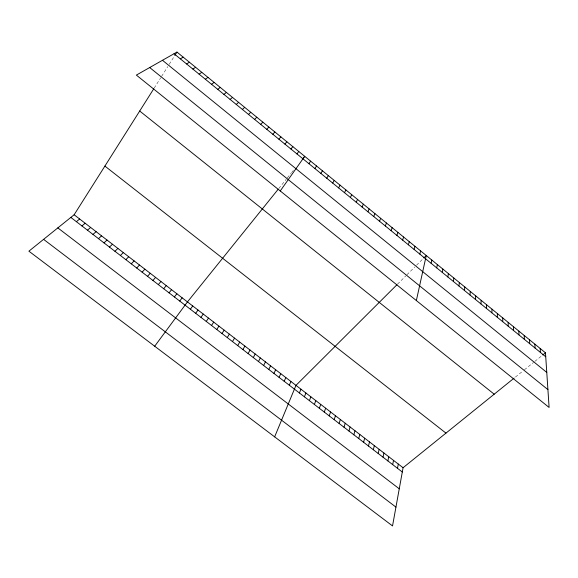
<?xml version="1.0" encoding="UTF-8"?>
<svg xmlns="http://www.w3.org/2000/svg" width="578" height="578" viewBox="0 0 578 578"><rect width="100%" height="100%" fill="white"/><g stroke="black" fill="none" stroke-linecap="round" stroke-linejoin="round"><path stroke-width="0.43" stroke-dasharray="2.89 2.17" d="M154.167 88.138L160.684 77.835M161.616 76.354L167.779 66.6M169.217 64.331L174.368 56.174M278.784 188.515L286.197 179.31M287.259 177.988L291.023 173.321M291.558 172.656L294.274 169.282M397.52 284.159L405.742 275.966M406.919 274.788L414.693 267.043M416.5 265.244L423.197 258.568M515.417 377.066L523.104 370.859M524.39 369.819L533.523 362.449M534.838 361.394L542.135 355.499"/><path stroke-width="0.87" d="M508.141 326.108L508.178 322.372M502.723 321.693L502.802 317.979M497.29 317.264L497.412 313.587M491.849 312.821L492.015 309.179M486.387 308.377L486.604 304.765M480.918 303.92L481.178 300.336M475.441 299.447L475.745 295.9M469.95 294.968L470.297 291.449M464.437 290.481L464.835 286.999M458.925 285.98L459.358 282.526M453.39 281.472L453.875 278.054M447.849 276.949L448.376 273.567M442.293 272.419L442.871 269.066M514.145 378.091L403.076 467.732L392.534 525.929L28.9 251.184L74.136 214.763L153.712 88.86M436.722 267.881L437.344 264.558M397.498 468.31L398.307 464.062M392.686 464.618L393.531 460.391M431.137 263.33L431.809 260.042M387.867 460.912L388.741 456.707M383.033 457.198L383.944 453.022M416.355 300.56L426.261 255.519L423.811 257.961M378.193 453.484L379.139 449.323M373.345 449.756L374.32 445.616M419.845 254.118L420.603 250.903M368.482 446.021L369.501 441.91M414.13 249.458L414.939 246.279M363.613 442.286L364.66 438.189M358.728 438.536L359.819 434.461M408.4 244.79L409.26 241.64M353.844 434.779L354.964 430.733M348.946 431.015L350.102 426.99M402.656 240.108L403.567 236.994M344.033 427.25L345.232 423.248M396.905 235.419L397.859 232.334M339.12 423.472L340.348 419.491M334.185 419.686L335.457 415.726M391.133 230.716L392.137 227.667M329.25 415.893L330.551 411.962M324.301 412.092L325.645 408.184M385.353 225.998L386.407 222.992M319.345 408.285L320.725 404.398M314.381 404.47L315.79 400.605M379.558 221.273L380.656 218.303M309.403 400.648L310.848 396.804M304.411 396.819L305.899 392.997M373.749 216.54L374.898 213.6M299.418 392.982L300.943 389.189M274.644 436.86L295.972 385.367L396.942 284.737M367.926 211.786L369.125 208.889M289.311 385.215L290.907 381.473M362.088 207.032L363.338 204.164M284.195 381.292L285.835 377.571M279.073 377.355L280.749 373.655M356.236 202.264L357.536 199.432M273.943 373.41L275.655 369.739M268.799 369.465L270.555 365.816M350.369 197.481L351.72 194.685M263.647 365.506L265.439 361.879M258.482 361.539L260.31 357.941M344.495 192.684L345.897 189.931M253.309 357.565L255.18 353.989M338.6 187.879L340.052 185.162M248.121 353.584L250.028 350.037M242.926 349.589L244.877 346.07M332.697 183.067L334.2 180.387M237.717 345.593L239.704 342.097M232.501 341.584L234.531 338.116M326.772 178.241L328.326 175.596M227.277 337.566L229.343 334.12M222.031 333.542L224.141 330.125M320.841 173.4L322.445 170.792M174.802 55.495L176.962 52.071L545.473 352.804L549.1 407.454L136.365 75.097L176.962 52.071M216.786 329.511L218.932 326.122M314.887 168.552L316.549 165.98M211.526 325.472L213.716 322.105M206.252 321.426L208.485 318.081M308.927 163.69L310.639 161.154M200.971 317.365L203.239 314.049M195.682 313.305L197.987 310.01M280.251 190.957L304.714 156.32L302.496 159.073M190.372 309.23L192.727 305.964M296.955 153.929L298.775 151.472M154.694 346.229L187.453 301.911L278.264 189.165M179.736 301.059L182.164 297.843M290.951 149.037L292.822 146.617M174.397 296.955L176.875 293.769M169.051 292.851L171.565 289.694M284.932 144.124L286.854 141.747M163.69 288.733L166.247 285.604M158.314 284.607L160.922 281.5M278.899 139.204L280.872 136.863M152.939 280.474L155.583 277.397M147.542 276.335L150.229 273.286M272.845 134.277L274.875 131.972M142.137 272.18L144.868 269.16M266.783 129.335L268.864 127.066M136.726 268.019L139.493 265.027M131.293 263.857L134.11 260.888M260.707 124.378L262.838 122.153M125.859 259.674L128.713 256.74M120.405 255.49L123.309 252.579M254.616 119.408L256.805 117.226M114.943 251.3L117.89 248.41M109.473 247.095L112.464 244.241M248.504 114.43L250.751 112.284M103.989 242.883L107.024 240.051M242.384 109.437L244.682 107.335M98.491 238.663L101.569 235.86M92.986 234.43L96.107 231.662M236.243 104.43L238.598 102.371M87.466 230.189L90.63 227.45M81.939 225.94L85.147 223.231M230.095 99.416L232.501 97.393M76.39 221.685L79.648 219.004M223.924 94.387L226.388 92.408M542.807 354.964L545.473 352.804M217.747 89.352L220.261 87.408M211.548 84.294L214.127 82.394M205.334 79.229L207.972 77.373M199.107 74.157L201.794 72.337M192.864 69.064L195.61 67.286M186.607 63.963L189.411 62.229M180.336 58.848L183.197 57.157M43.596 239.357L395.944 507.108M57.829 227.898L399.261 488.8M74.136 214.763L403.076 467.732M70.841 217.422L402.302 472.002M104.9 166.088L445.97 433.117M139.703 111.019L494.19 394.196M149.695 67.539L547.915 389.615M162.476 60.285L546.774 372.42M174.05 53.725L545.74 356.763M540.184 348.483L540.401 352.414M534.881 344.156L535.055 348.057M529.564 339.821L529.701 343.686M524.232 335.471L524.325 339.308M518.892 331.115L518.943 334.915M513.546 326.743L513.546 330.515"/></g></svg>
